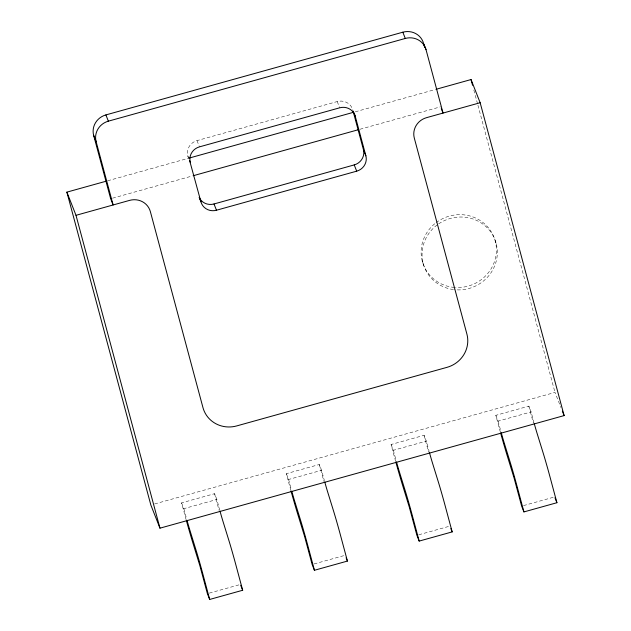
<?xml version="1.0" encoding="UTF-8"?>
<svg xmlns="http://www.w3.org/2000/svg" width="631" height="631" viewBox="0 0 631 631"><rect width="100%" height="100%" fill="white"/><g stroke="black" fill="none" stroke-linecap="round" stroke-linejoin="round"><path stroke-width="0.47" stroke-dasharray="3.15 2.37" d="M188.582 158.767L187.825 155.936A12.849 12.297 -21.5 0 1 197.006 140.61L337.222 101.552A12.849 12.297 -21.5 0 1 352.784 109.983M107.672 180.774L188.314 158.31M355.292 111.797L434.98 89.602M112.555 198.189L192.187 176.002M359.993 129.26L440.58 106.813M154.634 503.948L554.996 392.419L560.967 407.571M186.137 519.723A36.566 1.152 74.4 0 1 184.497 513.721L181.578 502.868L214.572 493.679L216.851 499.468L218.981 507.387A15.128 0.473 74.4 0 0 219.643 509.84M290.891 490.539A36.566 1.152 74.4 0 1 289.243 484.537L286.324 473.684L319.318 464.495L321.605 470.292L323.727 478.211A15.128 0.473 74.4 0 0 324.389 480.664M395.645 461.364A36.566 1.152 74.4 0 1 393.996 455.361L391.078 444.508L424.071 435.319L426.351 441.108L428.481 449.027A15.128 0.473 74.4 0 0 429.143 451.48M500.391 432.18A36.566 1.152 74.4 0 1 498.742 426.177L495.832 415.332L528.825 406.135L531.105 411.933L533.227 419.852A15.128 0.473 74.4 0 0 533.897 422.305M181.578 502.868L183.858 508.657L216.851 499.468M286.324 473.684L288.612 479.481L321.605 470.292M391.078 444.508L393.358 450.297L426.351 441.108M495.832 415.332L498.111 421.122L531.105 411.933M209.279 593.132L239.449 584.732M314.033 563.956L345.141 555.288M418.787 534.772L449.887 526.104M523.533 505.597L553.702 497.189M495.217 240.947L496.147 243.314M422.297 261.258L423.227 263.624M337.222 101.552L339.691 107.806M197.006 140.61L199.467 146.865M187.825 155.936L188.527 157.726M473.842 90.02L477.667 104.281M477.927 105.235L554.996 392.419M528.825 406.135L531.736 416.988A36.566 1.152 74.4 0 0 533.384 422.991M498.111 421.122L500.241 429.041A15.128 0.473 74.4 0 0 500.904 431.494M424.071 435.319L426.99 446.172A36.566 1.152 74.4 0 0 428.638 452.175M393.358 450.297L395.487 458.224A15.128 0.473 74.4 0 0 396.15 460.669M319.318 464.495L322.236 475.348A36.566 1.152 74.4 0 0 323.884 481.35M288.612 479.481L290.733 487.4A15.128 0.473 74.4 0 0 291.404 489.853M214.572 493.679L217.482 504.524A36.566 1.152 74.4 0 0 219.131 510.534M183.858 508.657L185.987 516.584A15.128 0.473 74.4 0 0 186.65 519.029M436.124 222.648A37.86 36.227 -21.5 0 1 494.956 240.032A37.86 36.227 -21.5 0 1 455.456 287.491M454.47 287.428A37.86 36.227 -21.5 0 1 422.557 262.173A37.86 36.227 -21.5 0 1 435.343 223.256M438.671 223.847A37.86 36.227 -21.5 0 1 496.376 244.236A37.86 36.227 -21.5 0 1 454.415 289.692M453.437 289.574A37.86 36.227 -21.5 0 1 422.999 262.693A37.86 36.227 -21.5 0 1 437.859 224.415"/><path stroke-width="0.95" d="M93.648 135.349L96.117 141.604L113.123 204.972L110.654 198.718L93.648 135.349A17.132 16.39 -21.5 0 1 105.898 114.913L402.83 32.197A17.132 16.39 -21.5 0 1 423.575 43.444L426.035 49.699L443.041 113.067L441.282 108.595M96.117 141.604A17.132 16.39 -21.5 0 1 108.358 121.168L405.291 38.452A17.132 16.39 -21.5 0 1 426.035 49.699M435.934 89.334L471.034 79.553L480.159 102.727L564.122 415.592L159.966 528.171L150.841 505.005L66.878 192.139L106.726 181.042M189.261 158.05L353.392 112.326M193.133 175.741L358.1 129.789M66.878 192.139L76.004 215.313L129.615 200.374A17.132 16.39 -21.5 0 1 150.367 211.622L202.969 407.626A27.874 26.668 -21.5 0 0 236.72 425.917L446.985 367.345A27.874 26.668 -21.5 0 0 466.908 334.107L414.307 138.094A17.132 16.39 -21.5 0 1 426.548 117.658L480.159 102.727M199.696 198.497A12.849 12.297 -21.5 0 0 214.012 203.971L354.228 164.912A12.849 12.297 -21.5 0 0 363.417 149.586L353.037 110.93M199.151 197.329L200.918 201.794A12.849 12.297 -21.5 0 0 216.472 210.233L356.696 171.167A12.849 12.297 -21.5 0 0 365.877 155.841L355.245 116.238L353.486 111.774M186.35 520.48A36.566 1.152 74.4 0 0 192.668 542.266L199.798 565.431L207.394 593.661L209.681 599.45L242.675 590.261L235.726 564.374A26.202 0.82 74.4 0 0 228.793 540.16L222.98 521.372A15.128 0.473 74.4 0 1 219.99 511.086M291.104 491.297A36.566 1.152 74.4 0 0 297.414 513.09L304.552 536.247L312.148 564.477L314.427 570.274L347.421 561.077L340.472 535.191A26.202 0.82 74.4 0 0 333.547 510.976L327.734 492.196A15.128 0.473 74.4 0 1 324.736 481.91M395.85 462.121A36.566 1.152 74.4 0 0 402.168 483.906L409.298 507.072L416.902 535.301L419.181 541.09L452.175 531.901L445.226 506.015A26.202 0.82 74.4 0 0 438.293 481.8L432.48 463.012A15.128 0.473 74.4 0 1 429.49 452.727M500.604 432.937A36.566 1.152 74.4 0 0 506.914 454.73L514.052 477.888L521.648 506.117L523.935 511.915L556.921 502.718L549.98 476.839A26.202 0.82 74.4 0 0 543.046 452.616L537.233 433.836A15.128 0.473 74.4 0 1 534.236 423.551M562.371 411.136L564.122 415.592M402.83 32.197L405.291 38.452M554.964 497.756L556.921 502.718M363.417 149.586L365.877 155.841M354.228 164.912L356.696 171.167M450.865 528.589L452.175 531.901M214.012 203.971L216.472 210.233M189.584 160.408L200.918 201.794M346.119 557.772L347.421 561.077M105.898 114.913L108.358 121.168M240.719 585.292L242.675 590.261M471.034 79.553L472.564 85.264M423.827 44.391L424.592 47.23M523.935 511.915L516.986 486.028A26.202 0.82 74.4 0 0 510.053 461.813L504.24 443.025A15.128 0.473 74.4 0 1 501.251 432.74M419.181 541.09L412.232 515.204A26.202 0.82 74.4 0 0 405.299 490.989L399.486 472.201A15.128 0.473 74.4 0 1 396.497 461.924M314.427 570.274L307.486 544.387A26.202 0.82 74.4 0 0 300.553 520.173L294.74 501.385A15.128 0.473 74.4 0 1 291.743 491.099M209.681 599.45L202.732 573.563A26.202 0.82 74.4 0 0 195.799 549.349L189.986 530.561A15.128 0.473 74.4 0 1 186.997 520.275M76.004 215.313L159.966 528.171M190.286 162.191A12.849 12.297 -21.5 0 1 199.467 146.865L339.691 107.806A12.849 12.297 -21.5 0 1 355.245 116.238"/></g></svg>
